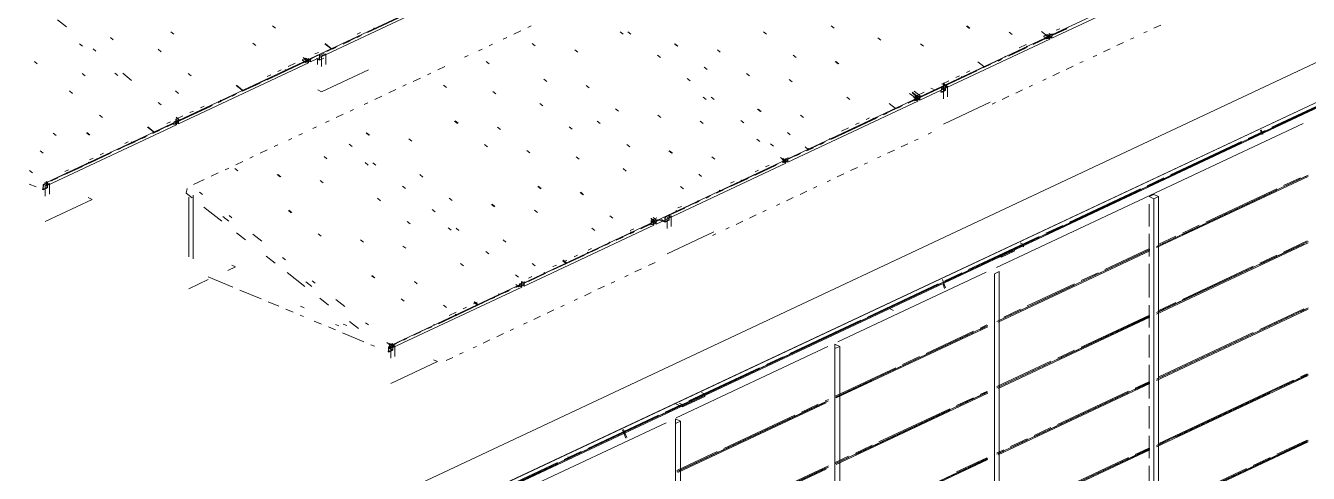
# Paper-space layout '03 3D Building and Roof' of a CAD drawing. Header units: millimetres. Extents: x 5 to 415, y 5 to 292.
# Drawn here: x 216.48 to 236.6, y 226.54 to 233.56 of the extents above; entities that cross this region are included whole.
import ezdxf

# ---------------------------------------------------------------- set-up
doc = ezdxf.new("R2010")
doc.units = ezdxf.units.MM
doc.layers.add('EXISTING', color=7, linetype='Continuous')
picture_1 = doc.add_image_def('image1.png', size_in_pixel=(1967, 1277))

# ---------------------------------------------------------------- blocks, each defined once
blk = doc.blocks.new('SHEET_03')
at = {"layer": 'EXISTING', "color": 250, "lineweight": 9}
for p, q in [((219.127, 224.72), (254.632, 241.389)), ((254.632, 240.765), (219.127, 224.096)), ((219.345, 224.123), (253.635, 240.222)), ((219.345, 224.107), (253.635, 240.205)), ((232.58, 233.417), (234.616, 234.373)), ((219.127, 224.096), (240.63, 234.191)), ((232.58, 233.365), (234.616, 234.321)), ((220.953, 233.045), (222.99, 234.002)), ((240.63, 234.118), (229.878, 229.071)), ((220.953, 232.993), (222.99, 233.949)), ((221.847, 233.452), (222.563, 233.788)), ((222.033, 233.546), (222.584, 233.804)), ((217.124, 233.541), (216.985, 233.655)), ((220.402, 233.52), (220.355, 233.558)), ((224.359, 233.531), (224.414, 233.557)), ((229.165, 233.522), (229.118, 233.559)), ((231.292, 233.521), (231.246, 233.558)), ((234.18, 233.522), (234.286, 233.571)), ((217.859, 233.34), (217.813, 233.378)), ((218.764, 233.465), (218.81, 233.426)), ((221.483, 233.288), (221.758, 233.417)), ((221.737, 233.453), (221.682, 233.427)), ((221.682, 233.375), (221.737, 233.401)), ((221.868, 233.469), (221.923, 233.494)), ((221.948, 233.52), (221.946, 233.513)), ((221.946, 233.513), (221.953, 233.516)), ((221.955, 233.523), (221.948, 233.52)), ((221.953, 233.516), (221.955, 233.523)), ((223.974, 233.35), (224.029, 233.376)), ((224.139, 233.427), (224.249, 233.479)), ((225.809, 233.466), (225.856, 233.429)), ((225.977, 233.428), (225.931, 233.464)), ((228.105, 233.427), (228.058, 233.463)), ((229.848, 233.369), (229.895, 233.332)), ((230.51, 232.446), (232.547, 233.402)), ((231.239, 233.554), (231.286, 233.518)), ((231.958, 233.424), (231.911, 233.461)), ((232.285, 233.266), (232.505, 233.369)), ((232.417, 233.471), (232.51, 233.398)), ((232.505, 233.421), (232.45, 233.395)), ((232.5, 233.353), (232.453, 233.389)), ((232.471, 233.359), (232.526, 233.385)), ((232.526, 233.385), (232.479, 233.422)), ((232.487, 233.405), (232.533, 233.368)), ((232.542, 233.372), (232.495, 233.409)), ((232.51, 233.398), (232.5, 233.353)), ((232.5, 233.353), (232.542, 233.372)), ((232.505, 233.421), (232.547, 233.402)), ((232.505, 233.369), (232.505, 233.421)), ((232.547, 233.35), (232.505, 233.369)), ((232.552, 233.418), (232.51, 233.398)), ((232.543, 233.414), (232.533, 233.368)), ((232.533, 233.368), (232.575, 233.388)), ((232.538, 233.385), (232.814, 233.514)), ((232.538, 233.437), (232.538, 233.385)), ((232.58, 233.417), (232.538, 233.437)), ((232.538, 233.385), (232.58, 233.365)), ((232.542, 233.372), (232.552, 233.418)), ((232.585, 233.434), (232.543, 233.414)), ((232.547, 233.402), (232.547, 233.35)), ((232.575, 233.388), (232.585, 233.434)), ((232.58, 233.365), (232.58, 233.417)), ((232.704, 233.514), (232.648, 233.488)), ((232.669, 233.453), (232.834, 233.53)), ((233.81, 233.348), (233.863, 233.373)), ((234.022, 233.447), (234.075, 233.472)), ((217.328, 233.277), (217.374, 233.238)), ((217.588, 233.159), (217.542, 233.197)), ((218.564, 233.191), (218.61, 233.152)), ((220.046, 233.287), (220.093, 233.249)), ((221.177, 233.277), (221.269, 233.201)), ((221.276, 233.204), (221.183, 233.281)), ((221.208, 233.158), (221.373, 233.236)), ((221.269, 233.201), (221.268, 233.194)), ((221.268, 233.194), (221.274, 233.197)), ((221.276, 233.204), (221.269, 233.201)), ((221.274, 233.197), (221.276, 233.204)), ((221.297, 233.194), (221.352, 233.22)), ((221.462, 233.271), (221.572, 233.323)), ((223.589, 233.169), (223.644, 233.195)), ((223.754, 233.246), (223.809, 233.272)), ((224.431, 233.28), (224.478, 233.243)), ((225.097, 233.183), (225.143, 233.146)), ((226.661, 233.275), (226.707, 233.238)), ((226.714, 233.241), (226.667, 233.278)), ((227.379, 233.145), (227.333, 233.181)), ((230.51, 232.393), (232.547, 233.35)), ((230.567, 233.239), (230.52, 233.275)), ((231.9, 233.085), (232.175, 233.214)), ((231.92, 233.101), (232.196, 233.23)), ((232.175, 233.266), (232.065, 233.214)), ((232.184, 233.238), (232.182, 233.231)), ((232.182, 233.231), (232.189, 233.234)), ((232.191, 233.242), (232.184, 233.238)), ((232.189, 233.234), (232.191, 233.242)), ((232.306, 233.282), (232.361, 233.308)), ((233.387, 233.149), (233.493, 233.199)), ((233.599, 233.249), (233.705, 233.298)), ((216.668, 232.961), (216.622, 232.999)), ((218.884, 232.074), (220.92, 233.03)), ((218.884, 232.022), (220.92, 232.978)), ((220.273, 232.713), (220.878, 232.997)), ((220.459, 232.807), (220.899, 233.014)), ((220.713, 232.972), (220.603, 232.92)), ((220.878, 233.049), (220.823, 233.024)), ((220.873, 232.981), (220.826, 233.02)), ((220.838, 233.064), (220.884, 233.026)), ((220.86, 233.035), (220.906, 232.997)), ((220.914, 233.001), (220.868, 233.039)), ((220.884, 233.026), (220.873, 232.981)), ((220.873, 232.981), (220.914, 233.001)), ((220.878, 233.049), (220.92, 233.03)), ((220.878, 232.997), (220.878, 233.049)), ((220.92, 232.978), (220.878, 232.997)), ((220.926, 233.046), (220.884, 233.026)), ((220.917, 233.042), (220.906, 232.997)), ((220.906, 232.997), (220.948, 233.017)), ((220.912, 233.013), (220.967, 233.039)), ((220.912, 233.013), (220.953, 232.993)), ((220.914, 233.001), (220.926, 233.046)), ((220.92, 233.03), (220.92, 232.978)), ((220.932, 233.029), (221.098, 233.107)), ((220.953, 232.993), (220.953, 233.045)), ((221.077, 233.143), (221.022, 233.117)), ((221.095, 233.021), (221.04, 233.044)), ((221.06, 232.954), (221.06, 233.037)), ((221.103, 233.099), (221.085, 233.027)), ((221.092, 233.106), (221.095, 233.021)), ((221.095, 233.021), (221.162, 233.052)), ((221.169, 233.13), (221.103, 233.099)), ((221.127, 233.089), (221.194, 233.121)), ((221.127, 233.089), (221.127, 232.923)), ((221.194, 232.954), (221.194, 233.121)), ((223.369, 233.066), (223.424, 233.091)), ((223.706, 232.997), (223.753, 232.961)), ((226.443, 233.062), (226.396, 233.099)), ((228.571, 233.061), (228.524, 233.098)), ((229.183, 232.998), (229.229, 232.961)), ((229.236, 232.965), (229.189, 233.001)), ((230.71, 232.533), (231.81, 233.049)), ((231.512, 232.923), (231.419, 232.996)), ((231.514, 232.904), (231.624, 232.956)), ((231.735, 233.007), (231.79, 233.033)), ((231.845, 233.079), (231.843, 233.072)), ((231.843, 233.072), (231.85, 233.075)), ((231.851, 233.082), (231.845, 233.079)), ((231.85, 233.075), (231.851, 233.082)), ((233.017, 232.976), (233.07, 233)), ((233.229, 233.075), (233.282, 233.1)), ((217.373, 232.811), (217.419, 232.773)), ((217.885, 232.818), (217.932, 232.78)), ((218.146, 232.701), (218.007, 232.815)), ((219.081, 232.774), (219.035, 232.812)), ((220.074, 232.626), (220.349, 232.755)), ((220.328, 232.791), (220.273, 232.765)), ((220.493, 232.869), (220.438, 232.843)), ((220.557, 232.867), (220.555, 232.86)), ((220.555, 232.86), (220.562, 232.863)), ((220.564, 232.87), (220.557, 232.867)), ((220.562, 232.863), (220.564, 232.87)), ((221.127, 232.526), (221.86, 232.871)), ((222.785, 232.792), (222.84, 232.817)), ((222.95, 232.869), (223.06, 232.921)), ((227.126, 232.909), (227.173, 232.872)), ((227.792, 232.812), (227.838, 232.776)), ((230.469, 232.413), (231.404, 232.852)), ((231.129, 232.775), (231.074, 232.749)), ((231.166, 232.76), (231.164, 232.753)), ((231.164, 232.753), (231.171, 232.756)), ((231.172, 232.764), (231.166, 232.76)), ((231.171, 232.756), (231.172, 232.764)), ((231.294, 232.853), (231.239, 232.827)), ((231.51, 232.916), (231.512, 232.923)), ((232.595, 232.777), (232.7, 232.827)), ((232.806, 232.876), (232.912, 232.926)), ((219.786, 232.624), (219.879, 232.548)), ((219.885, 232.551), (219.792, 232.628)), ((219.885, 232.551), (219.879, 232.548)), ((219.883, 232.544), (219.885, 232.551)), ((219.888, 232.532), (220.163, 232.661)), ((219.908, 232.548), (219.963, 232.574)), ((221.066, 232.555), (221.127, 232.526)), ((222.18, 232.507), (222.29, 232.559)), ((222.4, 232.611), (222.455, 232.637)), ((222.565, 232.688), (222.675, 232.74)), ((223.04, 232.627), (223.087, 232.59)), ((224.658, 232.685), (224.611, 232.721)), ((225.323, 232.588), (225.276, 232.625)), ((226.909, 232.697), (226.862, 232.733)), ((228.457, 232.716), (228.504, 232.679)), ((230.735, 232.559), (230.68, 232.582)), ((230.853, 232.591), (230.837, 232.518)), ((230.92, 232.622), (230.853, 232.591)), ((230.964, 232.698), (230.854, 232.646)), ((230.91, 232.628), (230.855, 232.651)), ((230.904, 232.549), (230.857, 232.586)), ((230.913, 232.544), (230.858, 232.567)), ((230.92, 232.622), (230.873, 232.659)), ((230.945, 232.612), (230.878, 232.643)), ((230.878, 232.477), (230.878, 232.643)), ((230.878, 232.581), (230.945, 232.612)), ((230.878, 232.581), (230.878, 232.414)), ((230.904, 232.549), (230.92, 232.622)), ((230.913, 232.544), (230.91, 232.628)), ((230.945, 232.445), (230.945, 232.612)), ((232.013, 232.504), (232.119, 232.554)), ((232.224, 232.603), (232.277, 232.628)), ((232.436, 232.703), (232.489, 232.727)), ((217.173, 232.538), (217.219, 232.499)), ((218.61, 232.319), (218.564, 232.357)), ((218.881, 232.5), (218.835, 232.538)), ((219.502, 232.351), (219.557, 232.377)), ((219.523, 232.368), (219.798, 232.497)), ((219.539, 232.389), (219.537, 232.381)), ((219.537, 232.381), (219.544, 232.385)), ((219.546, 232.392), (219.539, 232.389)), ((219.544, 232.385), (219.546, 232.392)), ((219.722, 232.455), (219.778, 232.481)), ((219.879, 232.548), (219.877, 232.541)), ((219.877, 232.541), (219.883, 232.544)), ((221.794, 232.326), (221.849, 232.352)), ((221.959, 232.404), (222.07, 232.456)), ((223.861, 232.493), (223.814, 232.529)), ((227.113, 232.442), (227.16, 232.406)), ((227.281, 232.404), (227.235, 232.441)), ((228.441, 231.474), (230.477, 232.43)), ((228.441, 231.422), (230.477, 232.378)), ((229.409, 232.403), (229.362, 232.44)), ((230.325, 232.346), (230.435, 232.397)), ((230.346, 232.362), (230.456, 232.414)), ((230.347, 232.5), (230.44, 232.427)), ((230.482, 232.446), (230.389, 232.519)), ((230.396, 232.502), (230.489, 232.429)), ((230.456, 232.414), (230.41, 232.45)), ((230.412, 232.489), (230.505, 232.416)), ((230.417, 232.433), (230.464, 232.397)), ((230.515, 232.462), (230.422, 232.535)), ((230.472, 232.401), (230.425, 232.437)), ((230.427, 232.479), (230.474, 232.442)), ((230.44, 232.427), (230.43, 232.381)), ((230.43, 232.381), (230.472, 232.401)), ((230.435, 232.449), (230.477, 232.43)), ((230.435, 232.397), (230.435, 232.449)), ((230.477, 232.378), (230.435, 232.397)), ((230.482, 232.446), (230.44, 232.427)), ((230.474, 232.442), (230.464, 232.397)), ((230.464, 232.397), (230.505, 232.416)), ((230.579, 232.517), (230.469, 232.465)), ((230.469, 232.465), (230.469, 232.413)), ((230.51, 232.446), (230.469, 232.465)), ((230.469, 232.413), (230.51, 232.393)), ((230.472, 232.401), (230.482, 232.446)), ((230.515, 232.462), (230.474, 232.442)), ((230.477, 232.43), (230.477, 232.378)), ((230.489, 232.429), (230.6, 232.481)), ((230.505, 232.416), (230.515, 232.462)), ((230.51, 232.393), (230.51, 232.446)), ((230.837, 232.518), (230.904, 232.549)), ((230.846, 232.512), (230.913, 232.544)), ((230.878, 232.018), (231.612, 232.362)), ((231.643, 232.33), (231.696, 232.355)), ((231.802, 232.405), (231.907, 232.454)), ((235.657, 231.778), (237.137, 232.472)), ((237.137, 232.489), (236.027, 231.968)), ((217.69, 232.121), (217.644, 232.159)), ((218.842, 232.041), (219.392, 232.3)), ((218.863, 232.058), (219.413, 232.316)), ((219.117, 232.223), (219.062, 232.197)), ((219.282, 232.3), (219.227, 232.274)), ((221.354, 232.12), (221.464, 232.171)), ((221.574, 232.223), (221.629, 232.249)), ((224.598, 232.306), (224.551, 232.343)), ((225.736, 232.256), (225.782, 232.219)), ((226.401, 232.159), (226.448, 232.123)), ((227.965, 232.251), (228.011, 232.214)), ((228.018, 232.217), (227.971, 232.254)), ((228.683, 232.121), (228.637, 232.157)), ((229.94, 232.165), (229.995, 232.191)), ((229.961, 232.181), (230.236, 232.31)), ((230.121, 232.27), (230.028, 232.343)), ((230.114, 232.267), (230.113, 232.259)), ((230.113, 232.259), (230.119, 232.263)), ((230.121, 232.27), (230.114, 232.267)), ((230.119, 232.263), (230.121, 232.27)), ((230.16, 232.268), (230.215, 232.294)), ((216.814, 231.102), (218.85, 232.058)), ((216.814, 231.05), (218.85, 232.006)), ((218.395, 231.971), (218.488, 231.895)), ((218.494, 231.898), (218.401, 231.974)), ((218.499, 231.887), (218.774, 232.016)), ((218.754, 232.052), (218.698, 232.026)), ((218.698, 231.974), (218.809, 232.026)), ((218.814, 232.055), (218.803, 232.01)), ((218.803, 232.01), (218.845, 232.029)), ((218.85, 232.006), (218.809, 232.026)), ((218.856, 232.074), (218.814, 232.055)), ((218.848, 232.07), (218.836, 232.025)), ((218.836, 232.025), (218.878, 232.045)), ((218.952, 232.145), (218.842, 232.093)), ((218.842, 232.093), (218.842, 232.041)), ((218.884, 232.074), (218.842, 232.093)), ((218.842, 232.041), (218.884, 232.022)), ((218.889, 232.09), (218.843, 232.128)), ((218.845, 232.029), (218.856, 232.074)), ((218.889, 232.09), (218.848, 232.07)), ((218.85, 232.058), (218.85, 232.006)), ((218.878, 232.045), (218.889, 232.09)), ((218.884, 232.022), (218.884, 232.074)), ((220.99, 231.949), (221.046, 231.975)), ((221.189, 232.042), (221.244, 232.068)), ((223.213, 232.065), (223.26, 232.029)), ((223.267, 232.032), (223.22, 232.068)), ((223.932, 231.935), (223.885, 231.972)), ((225.01, 231.974), (225.057, 231.937)), ((225.496, 232.027), (225.449, 232.063)), ((227.066, 232.063), (227.113, 232.026)), ((227.747, 232.039), (227.7, 232.075)), ((229.114, 231.777), (229.83, 232.113)), ((229.39, 231.958), (229.279, 231.907)), ((229.3, 231.871), (229.851, 232.129)), ((229.555, 232.036), (229.5, 232.01)), ((229.72, 232.114), (229.665, 232.088)), ((229.775, 232.107), (229.773, 232.1)), ((229.773, 232.1), (229.78, 232.103)), ((229.781, 232.111), (229.775, 232.107)), ((229.78, 232.103), (229.781, 232.111)), ((236.521, 232.028), (231.71, 229.769)), ((216.965, 231.84), (216.919, 231.878)), ((217.437, 231.882), (217.484, 231.844)), ((217.49, 231.847), (217.444, 231.885)), ((217.949, 231.628), (218.389, 231.835)), ((218.313, 231.793), (218.368, 231.819)), ((218.478, 231.871), (218.588, 231.922)), ((218.488, 231.895), (218.486, 231.888)), ((218.486, 231.888), (218.492, 231.891)), ((218.494, 231.898), (218.488, 231.895)), ((218.492, 231.891), (218.494, 231.898)), ((220.605, 231.768), (220.66, 231.794)), ((220.77, 231.846), (220.825, 231.872)), ((221.823, 231.88), (221.869, 231.843)), ((221.876, 231.846), (221.829, 231.883)), ((222.541, 231.75), (222.495, 231.786)), ((227.951, 231.784), (227.998, 231.747)), ((228.431, 231.885), (228.477, 231.849)), ((229.096, 231.789), (229.094, 231.781)), ((229.094, 231.781), (229.101, 231.785)), ((229.103, 231.792), (229.096, 231.789)), ((229.101, 231.785), (229.103, 231.792)), ((229.135, 231.793), (229.19, 231.819)), ((230.427, 231.76), (230.48, 231.784)), ((230.639, 231.859), (230.692, 231.884)), ((235.922, 231.918), (235.657, 231.794)), ((235.874, 231.855), (235.849, 231.92)), ((235.863, 231.926), (235.887, 231.861)), ((216.712, 231.601), (216.758, 231.563)), ((217.488, 231.406), (217.818, 231.561)), ((217.708, 231.561), (217.653, 231.535)), ((217.674, 231.499), (217.839, 231.577)), ((217.815, 231.579), (217.809, 231.576)), ((217.814, 231.572), (217.815, 231.579)), ((217.928, 231.612), (217.983, 231.638)), ((218.093, 231.742), (218.038, 231.716)), ((218.093, 231.69), (218.203, 231.741)), ((218.148, 231.736), (218.146, 231.728)), ((218.146, 231.728), (218.153, 231.732)), ((218.155, 231.739), (218.148, 231.736)), ((218.153, 231.732), (218.155, 231.739)), ((220.165, 231.561), (220.275, 231.613)), ((220.385, 231.665), (220.44, 231.691)), ((221.605, 231.667), (221.558, 231.704)), ((223.679, 231.7), (223.726, 231.663)), ((224.345, 231.603), (224.391, 231.566)), ((225.962, 231.661), (225.915, 231.698)), ((226.574, 231.598), (226.62, 231.561)), ((226.627, 231.564), (226.581, 231.601)), ((228.213, 231.673), (228.166, 231.71)), ((228.42, 231.458), (228.64, 231.561)), ((228.564, 231.519), (228.619, 231.545)), ((228.755, 231.622), (228.708, 231.659)), ((228.729, 231.596), (228.839, 231.648)), ((228.75, 231.613), (229.025, 231.742)), ((228.757, 231.629), (228.755, 231.622)), ((228.755, 231.622), (228.762, 231.625)), ((228.763, 231.633), (228.757, 231.629)), ((228.762, 231.625), (228.763, 231.633)), ((228.949, 231.7), (229.004, 231.726)), ((230.004, 231.561), (230.11, 231.611)), ((230.216, 231.66), (230.321, 231.71)), ((234.072, 231.034), (235.552, 231.728)), ((235.552, 231.745), (234.442, 231.224)), ((217.102, 231.225), (217.378, 231.354)), ((217.288, 231.318), (217.564, 231.448)), ((217.469, 231.417), (217.468, 231.41)), ((217.468, 231.41), (217.474, 231.413)), ((217.476, 231.42), (217.469, 231.417)), ((217.474, 231.413), (217.476, 231.42)), ((217.543, 231.483), (217.488, 231.458)), ((219.78, 231.381), (219.89, 231.432)), ((220, 231.484), (220.055, 231.51)), ((221.21, 231.475), (221.164, 231.512)), ((221.809, 231.413), (221.856, 231.376)), ((221.977, 231.375), (221.931, 231.411)), ((225.165, 231.469), (225.118, 231.506)), ((226.371, 230.502), (228.407, 231.458)), ((226.371, 230.45), (228.407, 231.406)), ((227.293, 231.468), (227.246, 231.504)), ((227.925, 231.219), (228.255, 231.374)), ((228.145, 231.374), (228.09, 231.349)), ((228.111, 231.313), (228.276, 231.39)), ((228.324, 231.492), (228.371, 231.455)), ((228.347, 231.462), (228.394, 231.425)), ((228.402, 231.429), (228.356, 231.465)), ((228.371, 231.455), (228.36, 231.409)), ((228.36, 231.409), (228.402, 231.429)), ((228.366, 231.478), (228.407, 231.458)), ((228.366, 231.426), (228.366, 231.478)), ((228.407, 231.406), (228.366, 231.426)), ((228.412, 231.475), (228.371, 231.455)), ((228.404, 231.471), (228.394, 231.425)), ((228.394, 231.425), (228.435, 231.445)), ((228.399, 231.441), (228.441, 231.422)), ((228.402, 231.429), (228.412, 231.475)), ((228.446, 231.49), (228.404, 231.471)), ((228.407, 231.458), (228.407, 231.406)), ((228.435, 231.445), (228.446, 231.49)), ((228.441, 231.422), (228.441, 231.474)), ((229.634, 231.387), (229.687, 231.412)), ((229.846, 231.487), (229.899, 231.511)), ((216.546, 231.289), (216.592, 231.251)), ((216.882, 231.121), (216.992, 231.173)), ((216.903, 231.138), (217.178, 231.267)), ((217.157, 231.303), (217.102, 231.277)), ((217.13, 231.258), (217.128, 231.25)), ((217.128, 231.25), (217.135, 231.254)), ((217.137, 231.261), (217.13, 231.258)), ((217.135, 231.254), (217.137, 231.261)), ((219.119, 231.071), (219.284, 231.148)), ((219.394, 231.2), (219.504, 231.251)), ((219.615, 231.303), (219.67, 231.329)), ((219.766, 231.323), (219.813, 231.287)), ((220.432, 231.227), (220.478, 231.19)), ((220.485, 231.193), (220.438, 231.23)), ((222.714, 231.188), (222.668, 231.225)), ((225.902, 231.282), (225.855, 231.319)), ((227.04, 231.232), (227.086, 231.196)), ((227.54, 231.038), (227.815, 231.167)), ((227.726, 231.132), (228.001, 231.261)), ((227.98, 231.297), (227.925, 231.271)), ((229.211, 231.189), (229.317, 231.238)), ((229.423, 231.288), (229.529, 231.338)), ((234.337, 231.174), (234.072, 231.05)), ((234.22, 230.101), (236.599, 231.218)), ((234.22, 230.081), (236.599, 231.198)), ((236.212, 231.032), (236.583, 231.205)), ((236.477, 231.177), (236.212, 231.053)), ((216.65, 231.032), (216.539, 231.078)), ((216.769, 231.064), (216.751, 230.993)), ((216.751, 230.993), (216.817, 231.024)), ((216.825, 231.102), (216.758, 231.071)), ((216.758, 231.071), (216.761, 230.986)), ((216.761, 230.986), (216.828, 231.018)), ((216.835, 231.096), (216.769, 231.064)), ((216.819, 231.118), (216.778, 231.098)), ((216.793, 231.055), (216.86, 231.086)), ((216.793, 231.055), (216.793, 230.888)), ((216.793, 230.951), (216.793, 231.034)), ((216.808, 231.073), (216.819, 231.118)), ((216.814, 231.05), (216.814, 231.102)), ((216.817, 231.024), (216.835, 231.096)), ((216.828, 231.018), (216.825, 231.102)), ((216.86, 230.919), (216.86, 231.086)), ((219.002, 230.935), (219.018, 231.008)), ((219.256, 230.915), (219.209, 230.951)), ((221.15, 231.097), (221.104, 231.133)), ((222.443, 231.009), (222.397, 231.046)), ((224.517, 231.041), (224.564, 231.005)), ((224.571, 231.008), (224.524, 231.045)), ((225.183, 230.945), (225.229, 230.908)), ((225.236, 230.911), (225.19, 230.948)), ((226.8, 231.003), (226.753, 231.04)), ((227.32, 230.935), (227.43, 230.986)), ((227.341, 230.951), (227.616, 231.08)), ((227.366, 230.976), (227.364, 230.969)), ((227.364, 230.969), (227.371, 230.972)), ((227.372, 230.98), (227.366, 230.976)), ((227.371, 230.972), (227.372, 230.98)), ((227.595, 231.116), (227.54, 231.09)), ((227.705, 231.136), (227.703, 231.128)), ((227.703, 231.128), (227.71, 231.132)), ((227.712, 231.139), (227.705, 231.136)), ((227.71, 231.132), (227.712, 231.139)), ((228.63, 230.916), (228.736, 230.965)), ((228.841, 231.015), (228.894, 231.04)), ((229.053, 231.114), (229.106, 231.139)), ((232.487, 230.289), (233.967, 230.984)), ((233.967, 231.001), (232.857, 230.48)), ((234.626, 230.287), (236.107, 230.982)), ((236.107, 231.003), (234.996, 230.482)), ((216.793, 230.492), (217.526, 230.836)), ((217.526, 230.836), (217.465, 230.865)), ((219.095, 230.862), (219.002, 230.935)), ((219.043, 230.872), (219.043, 229.936)), ((219.043, 229.936), (219.043, 230.872)), ((219.11, 229.905), (219.11, 230.904)), ((222.049, 230.817), (222.002, 230.854)), ((223.127, 230.856), (223.173, 230.819)), ((223.792, 230.759), (223.839, 230.723)), ((223.845, 230.726), (223.799, 230.762)), ((226.515, 230.563), (227.065, 230.822)), ((226.99, 230.78), (227.045, 230.806)), ((227.025, 230.81), (227.031, 230.813)), ((227.031, 230.813), (227.033, 230.82)), ((227.155, 230.857), (227.21, 230.883)), ((227.176, 230.873), (227.231, 230.899)), ((228.26, 230.742), (228.313, 230.767)), ((228.418, 230.817), (228.524, 230.866)), ((234.179, 230.916), (234.104, 230.881)), ((234.104, 230.881), (234.179, 230.846)), ((234.104, 230.412), (234.104, 230.764)), ((234.254, 230.881), (234.179, 230.916)), ((234.179, 230.846), (234.254, 230.881)), ((234.179, 230.846), (234.179, 214.194)), ((234.254, 214.229), (234.254, 230.881)), ((219.561, 230.496), (219.281, 230.715)), ((219.577, 230.569), (219.67, 230.496)), ((219.721, 230.549), (219.675, 230.586)), ((220.605, 230.665), (220.651, 230.628)), ((220.658, 230.632), (220.611, 230.668)), ((222.909, 230.644), (222.862, 230.68)), ((224.511, 230.629), (224.464, 230.666)), ((225.649, 230.579), (225.695, 230.543)), ((226.343, 230.503), (226.296, 230.539)), ((226.376, 230.519), (226.329, 230.555)), ((226.384, 230.548), (226.329, 230.522)), ((226.519, 230.556), (226.503, 230.483)), ((226.576, 230.593), (226.51, 230.562)), ((226.51, 230.562), (226.512, 230.478)), ((226.586, 230.588), (226.519, 230.556)), ((226.544, 230.546), (226.611, 230.577)), ((226.544, 230.546), (226.544, 230.379)), ((226.57, 230.515), (226.586, 230.588)), ((226.579, 230.509), (226.576, 230.593)), ((226.604, 230.599), (226.824, 230.702)), ((226.611, 230.411), (226.611, 230.577)), ((226.687, 230.658), (226.685, 230.65)), ((226.685, 230.65), (226.692, 230.654)), ((226.694, 230.661), (226.687, 230.658)), ((226.692, 230.654), (226.694, 230.661)), ((226.769, 230.728), (226.714, 230.703)), ((227.837, 230.544), (227.943, 230.593)), ((228.048, 230.643), (228.101, 230.668)), ((222.514, 230.452), (222.468, 230.488)), ((223.113, 230.389), (223.16, 230.352)), ((223.281, 230.351), (223.235, 230.388)), ((224.301, 229.53), (226.337, 230.486)), ((224.301, 229.478), (226.337, 230.434)), ((225.409, 230.35), (225.363, 230.387)), ((225.766, 230.212), (226.041, 230.341)), ((226.021, 230.377), (225.966, 230.351)), ((226.131, 230.376), (226.296, 230.454)), ((226.152, 230.393), (226.207, 230.419)), ((226.288, 230.535), (226.334, 230.499)), ((226.301, 230.483), (226.291, 230.438)), ((226.291, 230.438), (226.332, 230.457)), ((226.296, 230.506), (226.337, 230.486)), ((226.296, 230.454), (226.296, 230.506)), ((226.337, 230.434), (226.296, 230.454)), ((226.343, 230.503), (226.301, 230.483)), ((226.303, 230.522), (226.35, 230.486)), ((226.319, 230.509), (226.366, 230.473)), ((226.334, 230.499), (226.324, 230.453)), ((226.324, 230.453), (226.366, 230.473)), ((226.329, 230.522), (226.329, 230.47)), ((226.371, 230.502), (226.329, 230.522)), ((226.329, 230.47), (226.439, 230.521)), ((226.329, 230.47), (226.371, 230.45)), ((226.332, 230.457), (226.343, 230.503)), ((226.376, 230.519), (226.334, 230.499)), ((226.337, 230.486), (226.337, 230.434)), ((226.35, 230.486), (226.405, 230.512)), ((226.366, 230.473), (226.376, 230.519)), ((226.371, 230.45), (226.371, 230.502)), ((226.512, 230.478), (226.401, 230.524)), ((226.503, 230.483), (226.456, 230.52)), ((226.503, 230.483), (226.57, 230.515)), ((226.512, 230.478), (226.579, 230.509)), ((227.467, 230.37), (227.52, 230.395)), ((227.626, 230.444), (227.731, 230.494)), ((232.751, 230.43), (232.487, 230.306)), ((234.891, 230.432), (234.626, 230.308)), ((219.933, 230.204), (219.794, 230.313)), ((220.187, 230.184), (220.047, 230.293)), ((221.07, 230.299), (221.117, 230.263)), ((221.736, 230.203), (221.782, 230.166)), ((224.018, 230.164), (223.972, 230.201)), ((224.941, 229.824), (225.656, 230.16)), ((225.58, 230.118), (225.635, 230.144)), ((225.635, 230.164), (225.634, 230.157)), ((225.634, 230.157), (225.64, 230.16)), ((225.642, 230.167), (225.635, 230.164)), ((225.64, 230.16), (225.642, 230.167)), ((225.745, 230.196), (225.855, 230.247)), ((225.966, 230.299), (226.021, 230.325)), ((225.975, 230.323), (225.973, 230.316)), ((225.973, 230.316), (225.98, 230.319)), ((225.981, 230.327), (225.975, 230.323)), ((225.98, 230.319), (225.981, 230.327)), ((226.544, 229.983), (227.278, 230.327)), ((227.256, 230.271), (227.308, 230.295)), ((230.902, 229.545), (232.382, 230.24)), ((232.382, 230.256), (231.272, 229.736)), ((232.137, 230.131), (232.084, 230.156)), ((234.104, 229.943), (234.104, 230.295)), ((234.22, 229.061), (236.599, 230.178)), ((234.22, 229.04), (236.599, 230.157)), ((234.521, 230.258), (234.256, 230.134)), ((234.256, 230.113), (234.521, 230.237)), ((235.842, 229.817), (236.53, 230.14)), ((236.583, 230.186), (236.212, 230.012)), ((220.399, 229.838), (220.259, 229.948)), ((222.401, 230.106), (222.448, 230.07)), ((223.747, 229.986), (223.701, 230.022)), ((224.755, 229.731), (225.25, 229.963)), ((225.14, 229.963), (225.085, 229.938)), ((225.296, 230.005), (225.294, 229.997)), ((225.294, 229.997), (225.301, 230.001)), ((225.303, 230.008), (225.296, 230.005)), ((225.301, 230.001), (225.303, 230.008)), ((225.36, 230.067), (225.305, 230.041)), ((225.36, 230.015), (225.47, 230.066)), ((231.787, 229.929), (231.734, 229.954)), ((231.735, 228.935), (234.114, 230.052)), ((231.735, 228.914), (234.114, 230.031)), ((231.787, 229.967), (232.137, 230.131)), ((231.997, 230.028), (231.787, 229.929)), ((231.787, 229.967), (231.787, 229.929)), ((231.955, 230.008), (231.899, 230.035)), ((231.912, 230.041), (231.969, 230.015)), ((231.955, 230.008), (231.969, 230.015)), ((232.084, 230.118), (232.137, 230.094)), ((232.137, 230.094), (232.137, 230.131)), ((233.04, 229.542), (234.098, 230.039)), ((234.098, 230.06), (233.41, 229.737)), ((236.107, 229.962), (235.842, 229.838)), ((219.655, 229.722), (219.777, 229.78)), ((219.777, 229.78), (219.716, 229.808)), ((220.56, 229.891), (220.513, 229.928)), ((223.353, 229.794), (223.306, 229.83)), ((224.431, 229.832), (224.477, 229.796)), ((224.555, 229.643), (224.831, 229.773)), ((224.81, 229.808), (224.755, 229.783)), ((224.955, 229.838), (224.908, 229.875)), ((224.91, 229.882), (224.956, 229.845)), ((224.962, 229.841), (224.915, 229.878)), ((224.963, 229.849), (224.917, 229.885)), ((224.975, 229.886), (224.92, 229.86)), ((224.956, 229.845), (224.955, 229.838)), ((224.955, 229.838), (224.962, 229.841)), ((224.963, 229.849), (224.956, 229.845)), ((224.962, 229.841), (224.963, 229.849)), ((226.04, 229.7), (226.145, 229.749)), ((226.251, 229.799), (226.357, 229.849)), ((234.104, 229.298), (234.104, 229.825)), ((234.256, 229.073), (235.737, 229.768)), ((235.737, 229.788), (234.626, 229.267)), ((219.043, 229.435), (219.349, 229.579)), ((219.734, 229.462), (219.345, 229.624)), ((220.865, 229.472), (220.585, 229.692)), ((220.881, 229.545), (220.974, 229.472)), ((221.025, 229.526), (220.979, 229.562)), ((221.909, 229.641), (221.955, 229.605)), ((221.962, 229.608), (221.915, 229.645)), ((222.627, 229.511), (222.581, 229.548)), ((224.213, 229.62), (224.166, 229.656)), ((224.259, 229.55), (224.259, 229.498)), ((224.301, 229.53), (224.259, 229.55)), ((224.306, 229.547), (224.264, 229.527)), ((224.28, 229.514), (224.445, 229.592)), ((224.296, 229.501), (224.306, 229.547)), ((224.369, 229.55), (224.645, 229.679)), ((224.424, 229.628), (224.369, 229.602)), ((224.617, 229.686), (224.615, 229.679)), ((224.615, 229.679), (224.622, 229.682)), ((224.624, 229.689), (224.617, 229.686)), ((224.622, 229.682), (224.624, 229.689)), ((225.67, 229.526), (225.723, 229.551)), ((225.881, 229.625), (225.934, 229.65)), ((231.551, 229.694), (229.225, 228.602)), ((230.862, 229.579), (230.911, 229.449)), ((231.166, 229.686), (230.902, 229.562)), ((231.679, 229.672), (231.754, 229.707)), ((231.679, 229.672), (231.679, 213.02)), ((231.754, 213.055), (231.754, 229.707)), ((233.305, 229.687), (233.04, 229.563)), ((220.178, 229.277), (219.845, 229.416)), ((222.231, 228.559), (224.268, 229.515)), ((222.231, 228.507), (224.268, 229.463)), ((223.146, 228.982), (224.082, 229.421)), ((223.905, 229.352), (223.903, 229.344)), ((223.903, 229.344), (223.91, 229.348)), ((223.912, 229.355), (223.905, 229.352)), ((223.91, 229.348), (223.912, 229.355)), ((224.006, 229.379), (224.061, 229.405)), ((224.171, 229.456), (224.226, 229.482)), ((224.221, 229.466), (224.174, 229.502)), ((224.192, 229.473), (224.247, 229.499)), ((224.231, 229.512), (224.221, 229.466)), ((224.221, 229.466), (224.263, 229.486)), ((224.268, 229.463), (224.226, 229.482)), ((224.273, 229.531), (224.231, 229.512)), ((224.264, 229.527), (224.254, 229.482)), ((224.254, 229.482), (224.296, 229.501)), ((224.259, 229.498), (224.301, 229.478)), ((224.263, 229.486), (224.273, 229.531)), ((224.268, 229.515), (224.268, 229.463)), ((224.301, 229.478), (224.301, 229.53)), ((225.247, 229.327), (225.353, 229.377)), ((225.458, 229.427), (225.564, 229.476)), ((228.102, 228.231), (230.797, 229.496)), ((230.797, 229.512), (229.687, 228.991)), ((230.898, 229.442), (230.873, 229.507)), ((231.718, 228.922), (232.934, 229.493)), ((232.934, 229.514), (232.194, 229.166)), ((220.456, 229.161), (220.289, 229.231)), ((220.853, 229.138), (220.798, 229.161)), ((221.237, 229.18), (221.098, 229.29)), ((221.491, 229.16), (221.351, 229.27)), ((222.374, 229.276), (222.421, 229.239)), ((222.96, 228.888), (223.676, 229.224)), ((223.04, 229.179), (223.086, 229.143)), ((223.4, 229.147), (223.345, 229.121)), ((223.566, 229.224), (223.511, 229.198)), ((223.564, 229.185), (223.517, 229.222)), ((223.519, 229.229), (223.566, 229.192)), ((223.571, 229.188), (223.524, 229.225)), ((223.572, 229.195), (223.526, 229.232)), ((223.566, 229.192), (223.564, 229.185)), ((223.564, 229.185), (223.571, 229.188)), ((223.572, 229.195), (223.566, 229.192)), ((223.571, 229.188), (223.572, 229.195)), ((223.786, 229.276), (223.841, 229.301)), ((224.877, 229.154), (224.93, 229.179)), ((225.088, 229.253), (225.141, 229.278)), ((234.104, 228.829), (234.104, 229.181)), ((234.22, 228.02), (236.599, 229.137)), ((234.521, 229.218), (234.256, 229.093)), ((220.678, 229.068), (220.567, 229.115)), ((220.845, 228.999), (220.789, 229.022)), ((221.123, 228.883), (221.012, 228.929)), ((229.772, 229.021), (222.146, 225.44)), ((222.981, 228.904), (223.036, 228.93)), ((223.235, 229.069), (223.125, 229.018)), ((223.226, 229.033), (223.225, 229.026)), ((223.225, 229.026), (223.231, 229.029)), ((223.233, 229.036), (223.226, 229.033)), ((223.231, 229.029), (223.233, 229.036)), ((224.454, 228.955), (224.56, 229.005)), ((224.665, 229.055), (224.771, 229.104)), ((229.581, 228.942), (228.472, 228.421)), ((230.094, 229.096), (230.041, 229.121)), ((231.735, 227.894), (234.114, 229.011)), ((231.735, 227.873), (234.114, 228.99)), ((232.088, 229.116), (231.824, 228.992)), ((232.67, 228.328), (234.098, 228.998)), ((234.098, 229.019), (233.04, 228.522)), ((234.22, 227.999), (236.599, 229.116)), ((234.256, 228.032), (236.371, 229.025)), ((236.53, 229.12), (235.842, 228.797)), ((236.477, 229.074), (236.583, 229.124)), ((221.345, 228.79), (221.234, 228.837)), ((221.342, 228.875), (221.398, 228.852)), ((221.79, 228.605), (221.456, 228.744)), ((221.52, 228.86), (221.464, 228.883)), ((221.703, 228.814), (221.563, 228.924)), ((221.864, 228.868), (221.817, 228.904)), ((222.575, 228.707), (222.685, 228.759)), ((222.596, 228.723), (222.871, 228.853)), ((222.795, 228.811), (222.85, 228.836)), ((222.887, 228.874), (222.885, 228.866)), ((222.885, 228.866), (222.892, 228.87)), ((222.893, 228.877), (222.887, 228.874)), ((222.892, 228.87), (222.893, 228.877)), ((223.872, 228.682), (223.978, 228.732)), ((224.084, 228.782), (224.137, 228.806)), ((224.295, 228.881), (224.348, 228.906)), ((229.197, 227.743), (231.576, 228.86)), ((229.197, 227.723), (231.576, 228.84)), ((229.868, 228.053), (231.348, 228.748)), ((231.348, 228.769), (230.608, 228.421)), ((231.56, 228.868), (231.454, 228.819)), ((231.454, 228.798), (231.56, 228.847)), ((235.737, 228.748), (234.256, 228.053)), ((221.956, 228.536), (221.901, 228.559)), ((222.148, 228.592), (222.195, 228.556)), ((222.242, 228.559), (222.176, 228.527)), ((222.176, 228.527), (222.179, 228.443)), ((222.252, 228.553), (222.185, 228.522)), ((222.19, 228.578), (222.19, 228.526)), ((222.231, 228.559), (222.19, 228.578)), ((222.19, 228.526), (222.3, 228.578)), ((222.236, 228.575), (222.195, 228.556)), ((222.21, 228.543), (222.486, 228.672)), ((222.277, 228.543), (222.21, 228.574)), ((222.21, 228.407), (222.21, 228.574)), ((222.21, 228.511), (222.277, 228.543)), ((222.226, 228.529), (222.236, 228.575)), ((222.231, 228.507), (222.231, 228.559)), ((222.236, 228.48), (222.252, 228.553)), ((222.245, 228.474), (222.242, 228.559)), ((222.277, 228.376), (222.277, 228.543)), ((222.41, 228.63), (222.465, 228.655)), ((223.502, 228.509), (223.555, 228.533)), ((223.661, 228.583), (223.767, 228.633)), ((229.066, 228.528), (226.687, 227.411)), ((229.253, 228.533), (229.178, 228.568)), ((229.178, 211.917), (229.178, 228.568)), ((229.178, 228.498), (229.253, 228.533)), ((229.253, 211.882), (229.253, 228.533)), ((234.104, 228.36), (234.104, 228.711)), ((222.185, 228.522), (222.169, 228.449)), ((222.169, 228.449), (222.236, 228.48)), ((222.179, 228.443), (222.245, 228.474)), ((222.236, 228.48), (222.189, 228.517)), ((222.19, 228.526), (222.231, 228.507)), ((222.245, 228.474), (222.19, 228.497)), ((222.21, 228.511), (222.21, 228.345)), ((223.079, 228.31), (223.185, 228.36)), ((223.291, 228.409), (223.344, 228.434)), ((228.366, 228.371), (228.102, 228.247)), ((229.178, 228.498), (229.178, 211.846)), ((230.502, 228.372), (230.238, 228.248)), ((232.934, 228.473), (232.67, 228.349)), ((222.21, 227.948), (222.944, 228.293)), ((222.944, 228.293), (222.883, 228.321)), ((226.517, 227.486), (227.996, 228.181)), ((227.996, 228.198), (226.887, 227.677)), ((230.132, 228.198), (229.181, 227.751)), ((232.564, 228.299), (231.718, 227.902)), ((231.718, 227.881), (232.564, 228.278)), ((234.104, 227.715), (234.104, 228.242)), ((229.181, 227.73), (229.762, 228.003)), ((231.735, 226.853), (234.114, 227.97)), ((231.735, 226.833), (234.114, 227.95)), ((234.098, 227.978), (233.886, 227.879)), ((233.886, 227.858), (234.098, 227.957)), ((234.22, 226.979), (236.599, 228.096)), ((234.22, 226.958), (236.599, 228.075)), ((236.371, 228.005), (234.256, 227.012)), ((236.107, 227.86), (236.583, 228.083)), ((236.583, 228.104), (236.477, 228.054)), ((226.786, 227.619), (227.136, 227.783)), ((227.136, 227.746), (226.786, 227.582)), ((227.136, 227.783), (227.083, 227.808)), ((227.083, 227.771), (227.136, 227.746)), ((227.136, 227.746), (227.136, 227.783)), ((229.197, 226.703), (231.576, 227.82)), ((229.197, 226.682), (231.576, 227.799)), ((231.084, 227.583), (231.56, 227.807)), ((231.348, 227.728), (231.084, 227.604)), ((231.56, 227.827), (231.454, 227.778)), ((232.3, 227.113), (233.78, 227.808)), ((233.78, 227.829), (232.67, 227.308)), ((234.521, 227.115), (236.001, 227.81)), ((226.781, 227.627), (226.517, 227.503)), ((226.786, 227.582), (226.68, 227.631)), ((226.696, 226.564), (229.075, 227.681)), ((226.712, 226.577), (229.039, 227.669)), ((226.712, 226.556), (229.039, 227.648)), ((226.733, 227.644), (226.786, 227.619)), ((226.786, 227.619), (226.786, 227.582)), ((226.954, 227.661), (226.968, 227.667)), ((228.916, 227.627), (228.652, 227.503)), ((229.075, 227.702), (229.022, 227.677)), ((229.498, 226.839), (230.978, 227.534)), ((230.978, 227.554), (229.868, 227.033)), ((234.104, 227.246), (234.104, 227.597)), ((226.529, 227.336), (224.255, 226.269)), ((224.932, 226.742), (226.411, 227.437)), ((226.411, 227.453), (225.302, 226.933)), ((226.753, 227.359), (226.678, 227.395)), ((226.678, 210.743), (226.678, 227.395)), ((226.678, 227.324), (226.753, 227.359)), ((226.678, 227.324), (226.678, 210.673)), ((226.753, 210.708), (226.753, 227.359)), ((228.546, 227.453), (227.436, 226.932)), ((225.897, 227.095), (225.848, 227.225)), ((225.861, 227.231), (225.911, 227.101)), ((232.564, 227.258), (232.3, 227.134)), ((234.104, 226.777), (234.104, 227.128)), ((229.762, 226.984), (229.498, 226.859)), ((231.735, 225.813), (234.114, 226.93)), ((232.194, 227.085), (231.93, 226.961)), ((231.93, 226.94), (232.194, 227.064)), ((234.098, 226.937), (233.886, 226.838)), ((234.22, 225.939), (236.599, 227.056)), ((234.22, 225.918), (236.599, 227.035)), ((234.256, 226.991), (234.415, 227.066)), ((234.256, 225.95), (236.583, 227.043)), ((236.583, 227.063), (236.107, 226.84)), ((225.196, 226.883), (224.932, 226.759)), ((225.04, 226.773), (224.987, 226.798)), ((227.33, 226.882), (226.696, 226.585)), ((229.392, 226.81), (229.181, 226.711)), ((229.181, 226.69), (229.392, 226.789)), ((229.197, 225.662), (231.576, 226.779)), ((229.197, 225.641), (231.576, 226.758)), ((230.714, 226.369), (231.56, 226.766)), ((231.56, 226.787), (231.084, 226.563)), ((231.824, 226.911), (231.718, 226.861)), ((231.718, 226.84), (231.824, 226.89)), ((231.735, 225.792), (234.114, 226.909)), ((233.78, 226.789), (232.3, 226.094)), ((232.934, 226.371), (234.098, 226.917)), ((236.001, 226.79), (235.737, 226.666)), ((223.347, 225.998), (224.826, 226.693)), ((224.826, 226.709), (223.717, 226.188)), ((226.712, 225.536), (229.039, 226.628)), ((226.712, 225.515), (229.039, 226.607)), ((227.912, 226.094), (229.075, 226.64)), ((229.075, 226.661), (228.282, 226.289)), ((234.104, 226.308), (234.104, 226.659)), ((235.631, 226.617), (234.521, 226.095))]:
    blk.add_line(p, q, dxfattribs=at)
image = blk.add_image(picture_1, insert=(83.85, 151), size_in_units=(183.299, 119))

psp = doc.layouts.new('03 3D Building and Roof')

# ---------------------------------------------------------------- block references
psp.add_blockref('SHEET_03', (0, 0))

doc.saveas('drawing.dxf')
